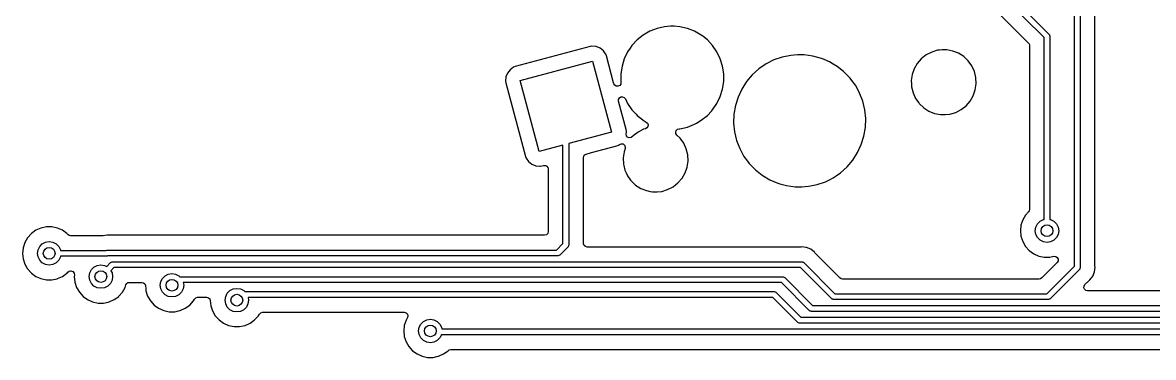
# Model space of a CAD drawing. Extents: x 41 to 271, y -133 to -23.
# Drawn here: x 157.03 to 195.54, y -98.15 to -86.76 of the extents above; entities that cross this region are included whole.
import ezdxf

# ---------------------------------------------------------------- set-up
doc = ezdxf.new("R2010")
doc.units = 0
doc.layers.add('BLACK', color=7, linetype='CONTINUOUS')

msp = doc.modelspace()

# ---------------------------------------------------------------- linework, layer by layer
at = {"layer": 'BLACK', "linetype": 'CONTINUOUS'}
for p, q in [((192.852, -95.0427), (192.852, -82.3125)), ((193.052, -82.2589), (193.052, -95.0842)), ((193.552, -95.0367), (193.552, -82.7381)), ((191.82, -87.2678), (189.167, -84.6147)), ((189.39, -84.5549), (191.991, -87.1557)), ((189.068, -85.2235), (191.283, -87.4388)), ((178.642, -86.9543), (178.398, -87.0501)), ((178.898, -86.8959), (178.642, -86.9543)), ((179.094, -86.8812), (178.898, -86.8959)), ((179.225, -86.8812), (179.094, -86.8812)), ((179.094, -86.8812), (179.094, -86.8812)), ((179.421, -86.8959), (179.225, -86.8812)), ((179.225, -86.8812), (179.225, -86.8812)), ((179.677, -86.9543), (179.421, -86.8959)), ((179.921, -87.0501), (179.677, -86.9543)), ((177.965, -87.3449), (177.787, -87.5372)), ((178.17, -87.1813), (177.965, -87.3449)), ((178.398, -87.0501), (178.17, -87.1813)), ((180.148, -87.1813), (179.921, -87.0501)), ((180.196, -87.2197), (180.148, -87.1813)), ((180.353, -87.3449), (180.196, -87.2197)), ((180.532, -87.5372), (180.353, -87.3449)), ((180.353, -87.3449), (180.353, -87.3449)), ((180.353, -87.3449), (180.353, -87.3449)), ((191.82, -93.4558), (191.82, -87.2678)), ((191.991, -87.1557), (191.994, -87.1629)), ((191.994, -87.1629), (192.001, -87.1676)), ((192.001, -87.1676), (192.008, -87.1899)), ((192.008, -87.1899), (192.019, -87.2108)), ((192.019, -87.2108), (192.018, -87.2187)), ((192.018, -87.2187), (192.02, -87.2264)), ((192.02, -87.2264), (192.02, -93.4558)), ((176.362, -87.569), (173.806, -88.2538)), ((176.421, -87.5598), (176.362, -87.569)), ((176.564, -87.5734), (176.421, -87.5598)), ((176.698, -87.6269), (176.564, -87.5734)), ((176.811, -87.7159), (176.698, -87.6269)), ((176.888, -87.8237), (176.811, -87.7159)), ((177.639, -87.754), (177.525, -87.9903)), ((177.726, -87.6269), (177.639, -87.754)), ((177.639, -87.754), (177.639, -87.754)), ((177.787, -87.5372), (177.726, -87.6269)), ((180.68, -87.754), (180.532, -87.5372)), ((180.532, -87.5372), (180.532, -87.5372)), ((180.532, -87.5372), (180.532, -87.5372)), ((180.793, -87.9903), (180.68, -87.754)), ((187.993, -87.7571), (187.806, -87.8534)), ((188.194, -87.6978), (187.993, -87.7571)), ((188.264, -87.6911), (188.194, -87.6978)), ((188.351, -87.6828), (188.264, -87.6911)), ((188.509, -87.6828), (188.351, -87.6828)), ((188.715, -87.7226), (188.509, -87.6828)), ((188.509, -87.6828), (188.509, -87.6828)), ((188.751, -87.737), (188.715, -87.7226)), ((188.715, -87.7226), (188.715, -87.7226)), ((188.715, -87.7226), (188.715, -87.7226)), ((188.911, -87.8008), (188.751, -87.737)), ((191.283, -87.4388), (191.31, -87.4791)), ((191.31, -87.4791), (191.32, -87.5265)), ((191.32, -87.5265), (191.32, -93.1135)), ((173.982, -88.7248), (176.445, -88.0648)), ((176.445, -88.0648), (177.092, -90.4797)), ((176.895, -87.8331), (176.888, -87.8237)), ((176.916, -87.8891), (176.895, -87.8331)), ((177.162, -88.8081), (176.916, -87.8891)), ((177.525, -87.9903), (177.448, -88.2411)), ((180.871, -88.2411), (180.793, -87.9903)), ((182.351, -88.1636), (182.103, -88.3337)), ((182.619, -88.0281), (182.351, -88.1636)), ((182.903, -87.9295), (182.619, -88.0281)), ((183.197, -87.8697), (182.903, -87.9295)), ((183.422, -87.8546), (183.197, -87.8697)), ((183.647, -87.8546), (183.422, -87.8546)), ((183.422, -87.8546), (183.422, -87.8546)), ((183.945, -87.8947), (183.647, -87.8546)), ((184.235, -87.9741), (183.945, -87.8947)), ((183.945, -87.8947), (183.945, -87.8947)), ((183.945, -87.8947), (183.945, -87.8947)), ((184.33, -88.0146), (184.235, -87.9741)), ((184.511, -88.0914), (184.33, -88.0146)), ((184.641, -88.1679), (184.511, -88.0914)), ((184.77, -88.2445), (184.641, -88.1679)), ((187.502, -88.1424), (187.397, -88.3246)), ((187.64, -87.9835), (187.502, -88.1424)), ((187.806, -87.8534), (187.64, -87.9835)), ((189.088, -87.9145), (188.911, -87.8008)), ((189.24, -88.0597), (189.088, -87.9145)), ((189.088, -87.9145), (189.088, -87.9145)), ((189.088, -87.9145), (189.088, -87.9145)), ((189.362, -88.231), (189.24, -88.0597)), ((189.24, -88.0597), (189.24, -88.0597)), ((173.544, -88.472), (173.491, -88.6056)), ((173.633, -88.3589), (173.544, -88.472)), ((173.75, -88.2754), (173.633, -88.3589)), ((173.806, -88.2538), (173.75, -88.2754)), ((177.448, -88.2411), (177.409, -88.5005)), ((177.409, -88.5005), (177.409, -88.7629)), ((180.91, -88.5005), (180.871, -88.2411)), ((180.91, -88.7629), (180.91, -88.5005)), ((181.88, -88.5352), (181.686, -88.7647)), ((182.103, -88.3337), (181.88, -88.5352)), ((184.995, -88.4224), (184.77, -88.2445)), ((185.006, -88.4307), (184.995, -88.4224)), ((185.215, -88.6467), (185.006, -88.4307)), ((187.329, -88.5234), (187.299, -88.7316)), ((187.397, -88.3246), (187.329, -88.5234)), ((189.449, -88.4224), (189.362, -88.231)), ((189.362, -88.231), (189.362, -88.231)), ((189.362, -88.231), (189.362, -88.231)), ((189.499, -88.6268), (189.449, -88.4224)), ((173.479, -88.7316), (173.477, -88.7489)), ((173.477, -88.7489), (173.486, -88.8081)), ((173.489, -88.6268), (173.479, -88.7316)), ((173.486, -88.8081), (174.158, -91.3154)), ((173.491, -88.6056), (173.489, -88.6268)), ((174.629, -91.1396), (173.982, -88.7248)), ((177.17, -88.8353), (177.162, -88.8081)), ((177.2, -88.8892), (177.17, -88.8353)), ((177.253, -88.9217), (177.2, -88.8892)), ((177.315, -88.9246), (177.253, -88.9217)), ((177.37, -88.8972), (177.315, -88.9246)), ((177.406, -88.8463), (177.37, -88.8972)), ((177.412, -88.7847), (177.406, -88.8463)), ((177.409, -88.7629), (177.412, -88.7847)), ((180.871, -89.0223), (180.91, -88.7629)), ((181.686, -88.7647), (181.524, -89.018)), ((185.277, -88.7316), (185.215, -88.6467)), ((185.393, -88.8886), (185.277, -88.7316)), ((185.534, -89.1461), (185.393, -88.8886)), ((187.299, -88.7316), (187.304, -88.8489)), ((187.299, -88.7316), (187.299, -88.7316)), ((187.304, -88.8489), (187.309, -88.9417)), ((187.309, -88.9417), (187.358, -89.1461)), ((189.479, -89.0451), (189.509, -88.8369)), ((189.509, -88.8369), (189.499, -88.6268)), ((177.329, -89.3746), (177.357, -89.3209)), ((177.357, -89.3209), (177.407, -89.2867)), ((177.407, -89.2867), (177.467, -89.2801)), ((177.467, -89.2801), (177.523, -89.3027)), ((177.523, -89.3027), (177.562, -89.3491)), ((180.68, -89.5094), (180.793, -89.273)), ((180.793, -89.273), (180.871, -89.0223)), ((181.398, -89.2906), (181.309, -89.5776)), ((181.524, -89.018), (181.398, -89.2906)), ((185.537, -89.1522), (185.534, -89.1461)), ((185.623, -89.3746), (185.537, -89.1522)), ((187.358, -89.1461), (187.446, -89.3374)), ((189.305, -89.426), (189.41, -89.2438)), ((189.41, -89.2438), (189.479, -89.0451)), ((177.33, -89.435), (177.329, -89.3746)), ((177.588, -90.3964), (177.33, -89.435)), ((177.562, -89.3491), (177.639, -89.5094)), ((177.639, -89.5094), (177.787, -89.7262)), ((180.532, -89.7262), (180.68, -89.5094)), ((181.309, -89.5776), (181.259, -89.8739)), ((185.645, -89.4326), (185.623, -89.3746)), ((185.715, -89.7249), (185.645, -89.4326)), ((187.446, -89.3374), (187.555, -89.4904)), ((187.555, -89.4904), (187.568, -89.5088)), ((187.568, -89.5088), (187.72, -89.6539)), ((187.72, -89.6539), (187.72, -89.6539)), ((187.72, -89.6539), (187.72, -89.6539)), ((187.72, -89.6539), (187.897, -89.7676)), ((188.815, -89.8114), (189.002, -89.715)), ((189.002, -89.715), (189.167, -89.585)), ((189.167, -89.585), (189.305, -89.426)), ((177.787, -89.7262), (177.924, -89.8739)), ((177.924, -89.8739), (177.965, -89.9185)), ((177.965, -89.9185), (178.097, -90.0239)), ((178.097, -90.0239), (178.17, -90.0821)), ((178.17, -90.0821), (178.272, -90.1408)), ((179.989, -90.1742), (180.148, -90.0821)), ((180.148, -90.0821), (180.353, -89.9185)), ((180.353, -89.9185), (180.493, -89.7676)), ((180.493, -89.7676), (180.532, -89.7262)), ((180.532, -89.7262), (180.532, -89.7262)), ((180.532, -89.7262), (180.532, -89.7262)), ((181.259, -89.8739), (181.249, -90.1742)), ((185.745, -90.0239), (185.715, -89.7249)), ((185.735, -90.3242), (185.745, -90.0239)), ((187.897, -89.7676), (187.897, -89.7676)), ((187.897, -89.7676), (188.092, -89.8458)), ((188.092, -89.8458), (188.221, -89.8706)), ((188.221, -89.8706), (188.299, -89.8856)), ((188.299, -89.8856), (188.299, -89.8856)), ((188.299, -89.8856), (188.456, -89.8856)), ((188.456, -89.8856), (188.613, -89.8706)), ((188.456, -89.8856), (188.456, -89.8856)), ((188.613, -89.8706), (188.815, -89.8114)), ((177.092, -90.4797), (175.637, -90.8695)), ((177.597, -90.4556), (177.588, -90.3964)), ((177.589, -90.5437), (177.595, -90.4831)), ((177.595, -90.4831), (177.597, -90.4556)), ((177.992, -90.4831), (177.826, -90.6131)), ((178.179, -90.3867), (177.992, -90.4831)), ((178.245, -90.3672), (178.179, -90.3867)), ((178.295, -90.3388), (178.245, -90.3672)), ((178.272, -90.1408), (178.314, -90.1802)), ((178.327, -90.291), (178.295, -90.3388)), ((178.314, -90.1802), (178.333, -90.2341)), ((178.333, -90.2341), (178.327, -90.291)), ((179.277, -90.4794), (179.296, -90.426)), ((179.284, -90.5357), (179.277, -90.4794)), ((179.296, -90.426), (179.337, -90.3867)), ((179.337, -90.3867), (179.391, -90.3697)), ((179.391, -90.3697), (179.406, -90.3686)), ((179.406, -90.3686), (179.421, -90.3675)), ((179.421, -90.3675), (179.677, -90.3091)), ((179.677, -90.3091), (179.921, -90.2132)), ((179.921, -90.2132), (179.989, -90.1742)), ((181.249, -90.1742), (181.279, -90.4732)), ((181.279, -90.4732), (181.348, -90.7655)), ((185.685, -90.6205), (185.735, -90.3242)), ((175.637, -90.8695), (175.637, -94.3189)), ((177.598, -90.6049), (177.589, -90.5437)), ((177.637, -90.6537), (177.598, -90.6049)), ((177.693, -90.6781), (177.637, -90.6537)), ((177.755, -90.6719), (177.693, -90.6781)), ((177.806, -90.6367), (177.755, -90.6719)), ((177.826, -90.6131), (177.806, -90.6367)), ((179.315, -90.5831), (179.284, -90.5357)), ((179.426, -90.6893), (179.315, -90.5831)), ((179.548, -90.8606), (179.426, -90.6893)), ((179.426, -90.6893), (179.426, -90.6893)), ((179.636, -91.052), (179.548, -90.8606)), ((179.548, -90.8606), (179.548, -90.8606)), ((179.548, -90.8606), (179.548, -90.8606)), ((181.348, -90.7655), (181.456, -91.0459)), ((185.596, -90.9075), (185.685, -90.6205)), ((175.437, -90.9231), (174.629, -91.1396)), ((175.437, -94.2775), (175.437, -90.9231)), ((176.149, -91.2963), (176.182, -91.2537)), ((176.182, -91.2537), (176.229, -91.229)), ((176.229, -91.229), (176.412, -91.1801)), ((176.412, -91.1801), (177.268, -90.9507)), ((177.268, -90.9507), (177.324, -90.9291)), ((177.324, -90.9291), (177.364, -90.9005)), ((177.364, -90.9005), (177.422, -90.8783)), ((177.422, -90.8783), (177.483, -90.8868)), ((177.483, -90.8868), (177.533, -90.9239)), ((177.515, -91.153), (177.485, -91.3612)), ((177.553, -91.042), (177.515, -91.153)), ((177.533, -90.9239), (177.558, -90.9803)), ((177.558, -90.9803), (177.553, -91.042)), ((179.685, -91.2564), (179.636, -91.052)), ((179.695, -91.4665), (179.685, -91.2564)), ((181.456, -91.0459), (181.601, -91.3094)), ((185.308, -91.4333), (185.469, -91.1801)), ((185.469, -91.1801), (185.596, -90.9075)), ((174.158, -91.3154), (174.18, -91.3713)), ((174.18, -91.3713), (174.263, -91.4886)), ((174.263, -91.4886), (174.376, -91.5775)), ((174.376, -91.5775), (174.51, -91.631)), ((174.51, -91.631), (174.51, -91.631)), ((174.51, -91.631), (174.653, -91.6447)), ((174.653, -91.6447), (174.673, -91.6416)), ((174.653, -91.6447), (174.653, -91.6447)), ((174.653, -91.6447), (174.653, -91.6447)), ((174.673, -91.6416), (174.712, -91.6355)), ((174.712, -91.6355), (174.768, -91.6204)), ((174.768, -91.6204), (174.78, -91.6172)), ((174.78, -91.6172), (174.837, -91.6154)), ((174.837, -91.6154), (174.888, -91.6386)), ((174.888, -91.6386), (174.924, -91.6822)), ((176.138, -91.3487), (176.149, -91.2963)), ((176.138, -94.2715), (176.138, -91.3487)), ((177.485, -91.3612), (177.495, -91.5713)), ((177.495, -91.5713), (177.505, -91.6154)), ((177.505, -91.6154), (177.544, -91.7757)), ((179.665, -91.6747), (179.695, -91.4665)), ((181.601, -91.3094), (181.717, -91.4665)), ((181.717, -91.4665), (181.779, -91.5513)), ((181.779, -91.5513), (181.988, -91.7673)), ((185.114, -91.6628), (185.308, -91.4333)), ((174.924, -91.6822), (174.937, -91.737)), ((174.937, -91.737), (174.937, -93.8715)), ((177.544, -91.7757), (177.585, -91.8644)), ((177.585, -91.8644), (177.632, -91.967)), ((177.632, -91.967), (177.741, -92.12)), ((179.491, -92.0556), (179.596, -91.8734)), ((179.596, -91.8734), (179.665, -91.6747)), ((181.988, -91.7673), (182.224, -91.9535)), ((182.224, -91.9535), (182.482, -92.1067)), ((184.643, -92.0344), (184.741, -91.967)), ((184.741, -91.967), (184.891, -91.8644)), ((184.891, -91.8644), (185.114, -91.6628)), ((177.741, -92.12), (177.754, -92.1384)), ((177.754, -92.1384), (177.906, -92.2835)), ((177.906, -92.2835), (177.906, -92.2835)), ((177.906, -92.2835), (177.906, -92.2835)), ((177.906, -92.2835), (178.083, -92.3972)), ((178.083, -92.3972), (178.083, -92.3972)), ((178.083, -92.3972), (178.278, -92.4754)), ((179.001, -92.441), (179.188, -92.3446)), ((179.188, -92.3446), (179.353, -92.2146)), ((179.353, -92.2146), (179.491, -92.0556)), ((182.482, -92.1067), (182.759, -92.224)), ((182.759, -92.224), (182.759, -92.224)), ((182.759, -92.224), (182.759, -92.224)), ((182.759, -92.224), (182.823, -92.2415)), ((182.823, -92.2415), (183.049, -92.3034)), ((183.049, -92.3034), (183.347, -92.3434)), ((183.347, -92.3434), (183.572, -92.3434)), ((183.572, -92.3434), (183.797, -92.3284)), ((183.572, -92.3434), (183.572, -92.3434)), ((183.797, -92.3284), (183.87, -92.3134)), ((183.87, -92.3134), (184.091, -92.2685)), ((184.091, -92.2685), (184.375, -92.17)), ((184.375, -92.17), (184.509, -92.1022)), ((184.509, -92.1022), (184.643, -92.0344)), ((178.278, -92.4754), (178.407, -92.5002)), ((178.407, -92.5002), (178.485, -92.5152)), ((178.485, -92.5152), (178.485, -92.5152)), ((178.485, -92.5152), (178.642, -92.5152)), ((178.642, -92.5152), (178.799, -92.5002)), ((178.642, -92.5152), (178.642, -92.5152)), ((178.799, -92.5002), (179.001, -92.441)), ((191.311, -93.158), (191.288, -93.1965)), ((191.32, -93.1135), (191.311, -93.158)), ((191.093, -93.4717), (191.034, -93.6517)), ((191.187, -93.3078), (191.093, -93.4717)), ((191.288, -93.1965), (191.187, -93.3078)), ((191.596, -93.6049), (191.685, -93.5164)), ((191.685, -93.5164), (191.796, -93.4596)), ((191.796, -93.4596), (191.82, -93.4558)), ((192.02, -93.4558), (192.044, -93.4596)), ((192.044, -93.4596), (192.155, -93.5164)), ((192.155, -93.5164), (192.244, -93.6049)), ((157.334, -93.9371), (157.207, -94.0778)), ((157.487, -93.8258), (157.334, -93.9371)), ((157.66, -93.7489), (157.487, -93.8258)), ((157.845, -93.7095), (157.66, -93.7489)), ((158.035, -93.7095), (157.845, -93.7095)), ((157.845, -93.7095), (157.845, -93.7095)), ((158.22, -93.7489), (158.035, -93.7095)), ((158.035, -93.7095), (158.035, -93.7095)), ((158.393, -93.8258), (158.22, -93.7489)), ((158.546, -93.9371), (158.393, -93.8258)), ((158.574, -93.9685), (158.546, -93.9371)), ((174.92, -93.9335), (174.875, -93.9789)), ((174.937, -93.8715), (174.92, -93.9335)), ((191.034, -93.6517), (191.015, -93.84)), ((191.015, -93.84), (191.034, -94.0283)), ((191.52, -93.84), (191.54, -93.7164)), ((191.54, -93.9636), (191.52, -93.84)), ((191.54, -93.7164), (191.596, -93.6049)), ((192.244, -93.6049), (192.3, -93.7164)), ((192.3, -93.7164), (192.32, -93.84)), ((192.32, -93.84), (192.3, -93.9636)), ((157.113, -94.2417), (157.054, -94.4217)), ((157.207, -94.0778), (157.113, -94.2417)), ((157.616, -94.3749), (157.705, -94.2864)), ((157.705, -94.2864), (157.816, -94.2296)), ((157.816, -94.2296), (157.94, -94.21)), ((157.94, -94.21), (158.064, -94.2296)), ((158.064, -94.2296), (158.175, -94.2864)), ((158.175, -94.2864), (158.264, -94.3749)), ((158.616, -93.9988), (158.574, -93.9685)), ((158.666, -94.0095), (158.616, -93.9988)), ((159.76, -94.0095), (158.666, -94.0095)), ((159.776, -94.0084), (159.76, -94.0095)), ((159.914, -93.9903), (159.776, -94.0084)), ((159.941, -93.9939), (159.914, -93.9903)), ((159.945, -93.9944), (159.941, -93.9939)), ((159.961, -93.9955), (159.945, -93.9944)), ((174.813, -93.9955), (159.961, -93.9955)), ((174.875, -93.9789), (174.813, -93.9955)), ((175.219, -94.496), (175.437, -94.2775)), ((175.636, -94.3346), (175.625, -94.3555)), ((175.637, -94.3189), (175.635, -94.3266)), ((175.635, -94.3266), (175.636, -94.3346)), ((176.139, -94.2872), (176.138, -94.2715)), ((176.139, -94.2873), (176.139, -94.2872)), ((176.16, -94.3424), (176.139, -94.2873)), ((176.204, -94.3814), (176.16, -94.3424)), ((191.034, -94.0283), (191.093, -94.2083)), ((191.093, -94.2083), (191.187, -94.3722)), ((191.596, -94.0751), (191.54, -93.9636)), ((191.685, -94.1636), (191.596, -94.0751)), ((191.796, -94.2204), (191.685, -94.1636)), ((191.92, -94.24), (191.796, -94.2204)), ((192.044, -94.2204), (191.92, -94.24)), ((192.155, -94.1636), (192.044, -94.2204)), ((192.244, -94.0751), (192.155, -94.1636)), ((192.3, -93.9636), (192.244, -94.0751)), ((157.054, -94.4217), (157.035, -94.61)), ((157.035, -94.61), (157.054, -94.7983)), ((157.54, -94.61), (157.56, -94.4864)), ((157.56, -94.7336), (157.54, -94.61)), ((157.56, -94.4864), (157.616, -94.3749)), ((158.264, -94.3749), (158.32, -94.4864)), ((158.32, -94.4864), (158.324, -94.51)), ((158.324, -94.71), (158.32, -94.7336)), ((158.324, -94.51), (159.871, -94.51)), ((159.9, -94.71), (158.324, -94.71)), ((159.871, -94.51), (159.877, -94.5079)), ((159.877, -94.5079), (159.898, -94.4972)), ((159.898, -94.4972), (159.906, -94.4985)), ((159.908, -94.7075), (159.9, -94.71)), ((159.906, -94.4985), (159.914, -94.496)), ((159.916, -94.7088), (159.908, -94.7075)), ((159.914, -94.496), (175.219, -94.496)), ((159.937, -94.6981), (159.916, -94.7088)), ((159.943, -94.696), (159.937, -94.6981)), ((175.26, -94.696), (159.943, -94.696)), ((175.268, -94.6935), (175.26, -94.696)), ((175.276, -94.6948), (175.268, -94.6935)), ((175.297, -94.6841), (175.276, -94.6948)), ((175.319, -94.6769), (175.297, -94.6841)), ((175.324, -94.6704), (175.319, -94.6769)), ((175.331, -94.6667), (175.324, -94.6704)), ((175.608, -94.3897), (175.331, -94.6667)), ((175.611, -94.3825), (175.608, -94.3897)), ((175.618, -94.3777), (175.611, -94.3825)), ((175.625, -94.3555), (175.618, -94.3777)), ((176.262, -94.3955), (176.204, -94.3814)), ((183.523, -94.3955), (176.262, -94.3955)), ((183.539, -94.3944), (183.523, -94.3955)), ((183.542, -94.394), (183.539, -94.3944)), ((183.57, -94.3903), (183.542, -94.394)), ((183.706, -94.4083), (183.57, -94.3903)), ((183.727, -94.411), (183.706, -94.4083)), ((183.873, -94.4715), (183.727, -94.411)), ((183.727, -94.411), (183.727, -94.411)), ((183.998, -94.5677), (183.873, -94.4715)), ((184.018, -94.5928), (183.998, -94.5677)), ((184.028, -94.605), (184.018, -94.5928)), ((184.87, -95.4472), (184.028, -94.605)), ((191.187, -94.3722), (191.314, -94.5129)), ((191.314, -94.5129), (191.467, -94.6242)), ((191.467, -94.6242), (191.64, -94.7011)), ((191.64, -94.7011), (191.825, -94.7405)), ((192.015, -94.7405), (192.153, -94.711)), ((192.153, -94.711), (192.216, -94.714)), ((192.216, -94.714), (192.269, -94.7474)), ((157.054, -94.7983), (157.113, -94.9783)), ((157.113, -94.9783), (157.207, -95.1422)), ((157.616, -94.8451), (157.56, -94.7336)), ((157.705, -94.9336), (157.616, -94.8451)), ((157.816, -94.9904), (157.705, -94.9336)), ((157.94, -95.01), (157.816, -94.9904)), ((158.064, -94.9904), (157.94, -95.01)), ((158.175, -94.9336), (158.064, -94.9904)), ((158.264, -94.8451), (158.175, -94.9336)), ((158.32, -94.7336), (158.264, -94.8451)), ((159.376, -95.1649), (159.465, -95.0764)), ((159.465, -95.0764), (159.576, -95.0196)), ((159.576, -95.0196), (159.7, -95)), ((159.7, -95), (159.824, -95.0196)), ((159.824, -95.0196), (159.9, -95.0585)), ((159.9, -95.0585), (160.033, -94.9253)), ((160.033, -94.9253), (160.04, -94.9216)), ((160.04, -94.9216), (160.045, -94.9151)), ((160.145, -95.096), (160.041, -95.1999)), ((160.045, -94.9151), (160.067, -94.9079)), ((160.067, -94.9079), (160.088, -94.8972)), ((160.088, -94.8972), (160.096, -94.8985)), ((160.096, -94.8985), (160.104, -94.896)), ((160.104, -94.896), (160.782, -94.896)), ((160.782, -95.096), (160.145, -95.096)), ((160.782, -94.896), (183.57, -94.896)), ((183.529, -95.096), (160.782, -95.096)), ((184.587, -96.1547), (183.529, -95.096)), ((183.57, -94.896), (183.578, -94.8985)), ((183.578, -94.8985), (183.586, -94.8972)), ((183.586, -94.8972), (183.607, -94.9079)), ((183.607, -94.9079), (183.629, -94.9151)), ((183.629, -94.9151), (183.634, -94.9216)), ((183.634, -94.9216), (183.641, -94.9253)), ((183.641, -94.9253), (184.699, -95.984)), ((192.267, -94.92), (191.74, -95.4472)), ((191.825, -94.7405), (191.825, -94.7405)), ((191.825, -94.7405), (192.015, -94.7405)), ((191.911, -95.984), (192.852, -95.0427)), ((192.015, -94.7405), (192.015, -94.7405)), ((192.299, -94.8657), (192.267, -94.92)), ((192.269, -94.7474), (192.3, -94.8027)), ((192.3, -94.8027), (192.299, -94.8657)), ((193.051, -95.0998), (193.04, -95.1207)), ((193.052, -95.0842), (193.049, -95.0918)), ((193.049, -95.0918), (193.051, -95.0998)), ((193.537, -95.2409), (193.558, -95.0842)), ((193.553, -95.0529), (193.552, -95.0367)), ((193.558, -95.0842), (193.553, -95.0529)), ((157.207, -95.1422), (157.334, -95.2829)), ((157.334, -95.2829), (157.487, -95.3942)), ((157.487, -95.3942), (157.66, -95.4711)), ((157.66, -95.4711), (157.845, -95.5105)), ((158.035, -95.5105), (158.206, -95.4741)), ((158.206, -95.4741), (158.22, -95.4711)), ((158.22, -95.4711), (158.393, -95.3942)), ((158.393, -95.3942), (158.546, -95.2829)), ((158.546, -95.2829), (158.548, -95.2801)), ((158.548, -95.2801), (158.574, -95.2515)), ((158.574, -95.2515), (158.616, -95.2212)), ((158.616, -95.2212), (158.666, -95.2105)), ((158.666, -95.2105), (158.677, -95.2105)), ((158.677, -95.2105), (158.742, -95.2293)), ((158.742, -95.2293), (158.788, -95.2801)), ((158.788, -95.2801), (158.8, -95.3475)), ((158.8, -95.3475), (158.795, -95.4)), ((158.795, -95.4), (158.814, -95.5883)), ((159.3, -95.4), (159.32, -95.2764)), ((159.32, -95.5236), (159.3, -95.4)), ((159.32, -95.2764), (159.376, -95.1649)), ((160.041, -95.1999), (160.08, -95.2764)), ((160.08, -95.2764), (160.1, -95.4)), ((160.1, -95.4), (160.08, -95.5236)), ((161.74, -95.5719), (161.796, -95.4604)), ((161.796, -95.4604), (161.885, -95.3719)), ((161.885, -95.3719), (161.996, -95.3151)), ((161.996, -95.3151), (162.12, -95.2955)), ((162.12, -95.2955), (162.244, -95.3151)), ((162.244, -95.3151), (162.355, -95.3719)), ((162.355, -95.3719), (162.387, -95.404)), ((162.387, -95.404), (162.57, -95.404)), ((162.57, -95.404), (182.916, -95.404)), ((182.916, -95.404), (182.924, -95.4065)), ((182.924, -95.4065), (182.932, -95.4052)), ((182.932, -95.4052), (182.953, -95.4159)), ((182.953, -95.4159), (182.975, -95.4231)), ((182.975, -95.4231), (182.98, -95.4296)), ((182.98, -95.4296), (182.987, -95.4333)), ((182.987, -95.4333), (183.937, -96.384)), ((184.911, -95.4741), (184.87, -95.4472)), ((184.958, -95.4835), (184.911, -95.4741)), ((191.652, -95.4835), (184.958, -95.4835)), ((191.699, -95.4741), (191.652, -95.4835)), ((191.74, -95.4472), (191.699, -95.4741)), ((193.023, -95.1549), (192.023, -96.1547)), ((193.026, -95.1477), (193.023, -95.1549)), ((193.033, -95.1429), (193.026, -95.1477)), ((193.04, -95.1207), (193.033, -95.1429)), ((193.38, -95.5124), (193.428, -95.4505)), ((193.428, -95.4505), (193.441, -95.4332)), ((193.441, -95.4332), (193.476, -95.387)), ((193.441, -95.4332), (193.441, -95.4332)), ((193.441, -95.4332), (193.441, -95.4332)), ((193.476, -95.387), (193.537, -95.2409)), ((157.845, -95.5105), (157.845, -95.5105)), ((157.845, -95.5105), (158.035, -95.5105)), ((158.035, -95.5105), (158.035, -95.5105)), ((158.814, -95.5883), (158.873, -95.7683)), ((158.873, -95.7683), (158.967, -95.9322)), ((159.376, -95.6351), (159.32, -95.5236)), ((159.465, -95.7236), (159.376, -95.6351)), ((159.576, -95.7804), (159.465, -95.7236)), ((159.7, -95.8), (159.576, -95.7804)), ((159.824, -95.7804), (159.7, -95.8)), ((159.935, -95.7236), (159.824, -95.7804)), ((160.024, -95.6351), (159.935, -95.7236)), ((160.08, -95.5236), (160.024, -95.6351)), ((160.433, -95.9322), (160.527, -95.7683)), ((160.527, -95.7683), (160.555, -95.6822)), ((160.555, -95.6822), (160.581, -95.6375)), ((160.581, -95.6375), (160.623, -95.6072)), ((160.623, -95.6072), (160.673, -95.5965)), ((160.673, -95.5965), (160.743, -95.5965)), ((160.743, -95.5965), (160.821, -95.5965)), ((160.821, -95.5965), (161.092, -95.5965)), ((161.092, -95.5965), (161.151, -95.611)), ((161.151, -95.611), (161.195, -95.6512)), ((161.195, -95.6512), (161.216, -95.7075)), ((161.216, -95.7075), (161.228, -95.8215)), ((161.228, -95.8215), (161.234, -95.8838)), ((161.72, -95.6955), (161.74, -95.5719)), ((161.74, -95.8191), (161.72, -95.6955)), ((161.796, -95.9306), (161.74, -95.8191)), ((162.5, -95.8191), (162.444, -95.9306)), ((162.52, -95.6955), (162.5, -95.8191)), ((162.57, -95.604), (162.506, -95.604)), ((162.506, -95.604), (162.52, -95.6955)), ((182.875, -95.604), (162.57, -95.604)), ((164.006, -95.9684), (164.095, -95.8799)), ((164.095, -95.8799), (164.206, -95.8231)), ((164.206, -95.8231), (164.33, -95.8035)), ((164.33, -95.8035), (164.454, -95.8231)), ((164.454, -95.8231), (164.565, -95.8799)), ((164.565, -95.8799), (164.597, -95.912)), ((183.825, -96.5547), (182.875, -95.604)), ((193.179, -95.7789), (193.183, -95.7212)), ((193.201, -95.8324), (193.179, -95.7789)), ((193.183, -95.7212), (193.213, -95.6718)), ((193.245, -95.87), (193.201, -95.8324)), ((193.213, -95.6718), (193.343, -95.5423)), ((193.301, -95.8835), (193.245, -95.87)), ((209.313, -95.8835), (193.301, -95.8835)), ((193.343, -95.5423), (193.355, -95.5317)), ((193.355, -95.5317), (193.38, -95.5124)), ((158.967, -95.9322), (159.094, -96.0729)), ((159.094, -96.0729), (159.247, -96.1842)), ((159.247, -96.1842), (159.42, -96.2611)), ((159.42, -96.2611), (159.605, -96.3005)), ((159.795, -96.3005), (159.953, -96.2669)), ((159.953, -96.2669), (159.98, -96.2611)), ((159.98, -96.2611), (160.153, -96.1842)), ((160.153, -96.1842), (160.239, -96.1211)), ((160.239, -96.1211), (160.306, -96.0729)), ((160.306, -96.0729), (160.307, -96.0718)), ((160.307, -96.0718), (160.433, -95.9322)), ((161.234, -95.8838), (161.293, -96.0638)), ((161.293, -96.0638), (161.387, -96.2277)), ((161.387, -96.2277), (161.514, -96.3684)), ((161.885, -96.0191), (161.796, -95.9306)), ((161.996, -96.0759), (161.885, -96.0191)), ((162.12, -96.0955), (161.996, -96.0759)), ((162.244, -96.0759), (162.12, -96.0955)), ((162.355, -96.0191), (162.244, -96.0759)), ((162.444, -95.9306), (162.355, -96.0191)), ((162.726, -96.3684), (162.853, -96.2277)), ((162.853, -96.2277), (162.888, -96.1665)), ((162.888, -96.1665), (162.933, -96.1211)), ((162.933, -96.1211), (162.995, -96.1045)), ((162.995, -96.1045), (163.302, -96.1045)), ((163.302, -96.1045), (163.361, -96.119)), ((163.361, -96.119), (163.405, -96.1592)), ((163.405, -96.1592), (163.426, -96.2155)), ((163.426, -96.2155), (163.435, -96.3005)), ((163.93, -96.2035), (163.95, -96.0799)), ((163.95, -96.3271), (163.93, -96.2035)), ((163.95, -96.0799), (164.006, -95.9684)), ((164.597, -95.912), (164.846, -95.912)), ((164.73, -96.2035), (164.71, -96.3271)), ((164.846, -96.112), (164.716, -96.112)), ((164.716, -96.112), (164.73, -96.2035)), ((164.846, -95.912), (182.626, -95.912)), ((182.585, -96.112), (164.846, -96.112)), ((183.427, -96.9547), (182.585, -96.112)), ((182.626, -95.912), (182.634, -95.9145)), ((182.634, -95.9145), (182.642, -95.9132)), ((182.642, -95.9132), (182.663, -95.9239)), ((182.663, -95.9239), (182.685, -95.9311)), ((182.685, -95.9311), (182.69, -95.9376)), ((182.69, -95.9376), (182.697, -95.9413)), ((182.697, -95.9413), (183.539, -96.784)), ((184.594, -96.1584), (184.587, -96.1547)), ((184.599, -96.1649), (184.594, -96.1584)), ((184.621, -96.1721), (184.599, -96.1649)), ((184.642, -96.1828), (184.621, -96.1721)), ((184.65, -96.1815), (184.642, -96.1828)), ((184.658, -96.184), (184.65, -96.1815)), ((191.952, -96.184), (184.658, -96.184)), ((184.699, -95.984), (191.911, -95.984)), ((191.96, -96.1815), (191.952, -96.184)), ((191.968, -96.1828), (191.96, -96.1815)), ((191.989, -96.1721), (191.968, -96.1828)), ((192.011, -96.1649), (191.989, -96.1721)), ((192.016, -96.1584), (192.011, -96.1649)), ((192.023, -96.1547), (192.016, -96.1584)), ((159.605, -96.3005), (159.605, -96.3005)), ((159.605, -96.3005), (159.795, -96.3005)), ((159.795, -96.3005), (159.795, -96.3005)), ((161.514, -96.3684), (161.667, -96.4797)), ((161.667, -96.4797), (161.84, -96.5566)), ((161.84, -96.5566), (162.025, -96.596)), ((162.025, -96.596), (162.025, -96.596)), ((162.025, -96.596), (162.215, -96.596)), ((162.215, -96.596), (162.338, -96.5698)), ((162.215, -96.596), (162.215, -96.596)), ((162.338, -96.5698), (162.4, -96.5566)), ((162.4, -96.5566), (162.573, -96.4797)), ((162.573, -96.4797), (162.726, -96.3684)), ((163.435, -96.3005), (163.444, -96.3918)), ((163.444, -96.3918), (163.503, -96.5718)), ((163.503, -96.5718), (163.597, -96.7357)), ((164.006, -96.4386), (163.95, -96.3271)), ((164.095, -96.5271), (164.006, -96.4386)), ((164.206, -96.5839), (164.095, -96.5271)), ((164.33, -96.6035), (164.206, -96.5839)), ((164.454, -96.5839), (164.33, -96.6035)), ((164.565, -96.5271), (164.454, -96.5839)), ((164.654, -96.4386), (164.565, -96.5271)), ((164.71, -96.3271), (164.654, -96.4386)), ((165.098, -96.6745), (165.143, -96.6291)), ((165.143, -96.6291), (165.205, -96.6125)), ((165.205, -96.6125), (170.033, -96.6125)), ((170.033, -96.6125), (170.095, -96.6291)), ((170.095, -96.6291), (170.141, -96.6745)), ((183.832, -96.5584), (183.825, -96.5547)), ((183.837, -96.5649), (183.832, -96.5584)), ((183.859, -96.5721), (183.837, -96.5649)), ((183.88, -96.5828), (183.859, -96.5721)), ((183.888, -96.5815), (183.88, -96.5828)), ((183.896, -96.584), (183.888, -96.5815)), ((210.058, -96.584), (183.896, -96.584)), ((183.937, -96.384), (209.938, -96.384)), ((163.597, -96.7357), (163.724, -96.8764)), ((163.724, -96.8764), (163.877, -96.9877)), ((163.877, -96.9877), (164.05, -97.0646)), ((164.61, -97.0646), (164.783, -96.9877)), ((164.783, -96.9877), (164.879, -96.9178)), ((164.879, -96.9178), (164.936, -96.8764)), ((164.936, -96.8764), (165.063, -96.7357)), ((165.063, -96.7357), (165.069, -96.7244)), ((165.069, -96.7244), (165.098, -96.6745)), ((170.093, -96.8817), (170.034, -97.0617)), ((170.141, -96.7985), (170.093, -96.8817)), ((170.141, -96.6745), (170.157, -96.7365)), ((170.157, -96.7365), (170.141, -96.7985)), ((170.54, -97.1264), (170.596, -97.0149)), ((170.596, -97.0149), (170.685, -96.9264)), ((170.685, -96.9264), (170.796, -96.8696)), ((170.796, -96.8696), (170.92, -96.85)), ((170.92, -96.85), (171.044, -96.8696)), ((171.044, -96.8696), (171.155, -96.9264)), ((171.155, -96.9264), (171.244, -97.0149)), ((171.244, -97.0149), (171.3, -97.1264)), ((183.434, -96.9584), (183.427, -96.9547)), ((183.439, -96.9649), (183.434, -96.9584)), ((183.461, -96.9721), (183.439, -96.9649)), ((183.482, -96.9828), (183.461, -96.9721)), ((183.49, -96.9815), (183.482, -96.9828)), ((183.498, -96.984), (183.49, -96.9815)), ((229.616, -96.984), (183.498, -96.984)), ((183.539, -96.784), (229.575, -96.784)), ((164.05, -97.0646), (164.235, -97.104)), ((164.235, -97.104), (164.235, -97.104)), ((164.235, -97.104), (164.425, -97.104)), ((164.425, -97.104), (164.548, -97.0778)), ((164.425, -97.104), (164.425, -97.104)), ((164.548, -97.0778), (164.61, -97.0646)), ((170.034, -97.0617), (170.015, -97.25)), ((170.015, -97.25), (170.034, -97.4383)), ((170.52, -97.25), (170.54, -97.1264)), ((170.54, -97.3736), (170.52, -97.25)), ((170.596, -97.4851), (170.54, -97.3736)), ((171.295, -97.384), (171.244, -97.4851)), ((232.936, -97.384), (171.295, -97.384)), ((171.3, -97.1264), (171.31, -97.184)), ((171.31, -97.184), (232.894, -97.184)), ((170.034, -97.4383), (170.093, -97.6183)), ((170.093, -97.6183), (170.187, -97.7822)), ((170.187, -97.7822), (170.314, -97.9229)), ((170.685, -97.5736), (170.596, -97.4851)), ((170.796, -97.6304), (170.685, -97.5736)), ((170.92, -97.65), (170.796, -97.6304)), ((171.044, -97.6304), (170.92, -97.65)), ((171.155, -97.5736), (171.044, -97.6304)), ((171.244, -97.4851), (171.155, -97.5736)), ((170.314, -97.9229), (170.467, -98.0342)), ((170.467, -98.0342), (170.64, -98.1111)), ((170.64, -98.1111), (170.825, -98.1505)), ((170.825, -98.1505), (170.825, -98.1505)), ((170.825, -98.1505), (171.015, -98.1505)), ((171.015, -98.1505), (171.145, -98.1229)), ((171.015, -98.1505), (171.015, -98.1505)), ((171.145, -98.1229), (171.2, -98.1111)), ((171.2, -98.1111), (171.373, -98.0342)), ((171.373, -98.0342), (171.526, -97.9229)), ((171.526, -97.9229), (171.536, -97.9152)), ((171.536, -97.9152), (171.537, -97.9158)), ((171.537, -97.9158), (171.565, -97.8952)), ((171.565, -97.8952), (171.616, -97.8845)), ((171.616, -97.8845), (232.888, -97.8845))]:
    msp.add_line(p, q, dxfattribs=at)
at = {"layer": 'BLACK'}
for centre in [(191.92, -93.84), (157.94, -94.61), (159.7, -95.4), (162.12, -95.6955), (164.33, -96.2035), (170.92, -97.25)]:
    msp.add_circle(centre, 0.2, dxfattribs=at)

doc.saveas('drawing.dxf')
